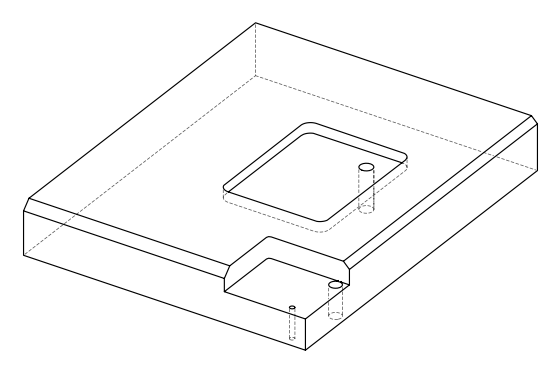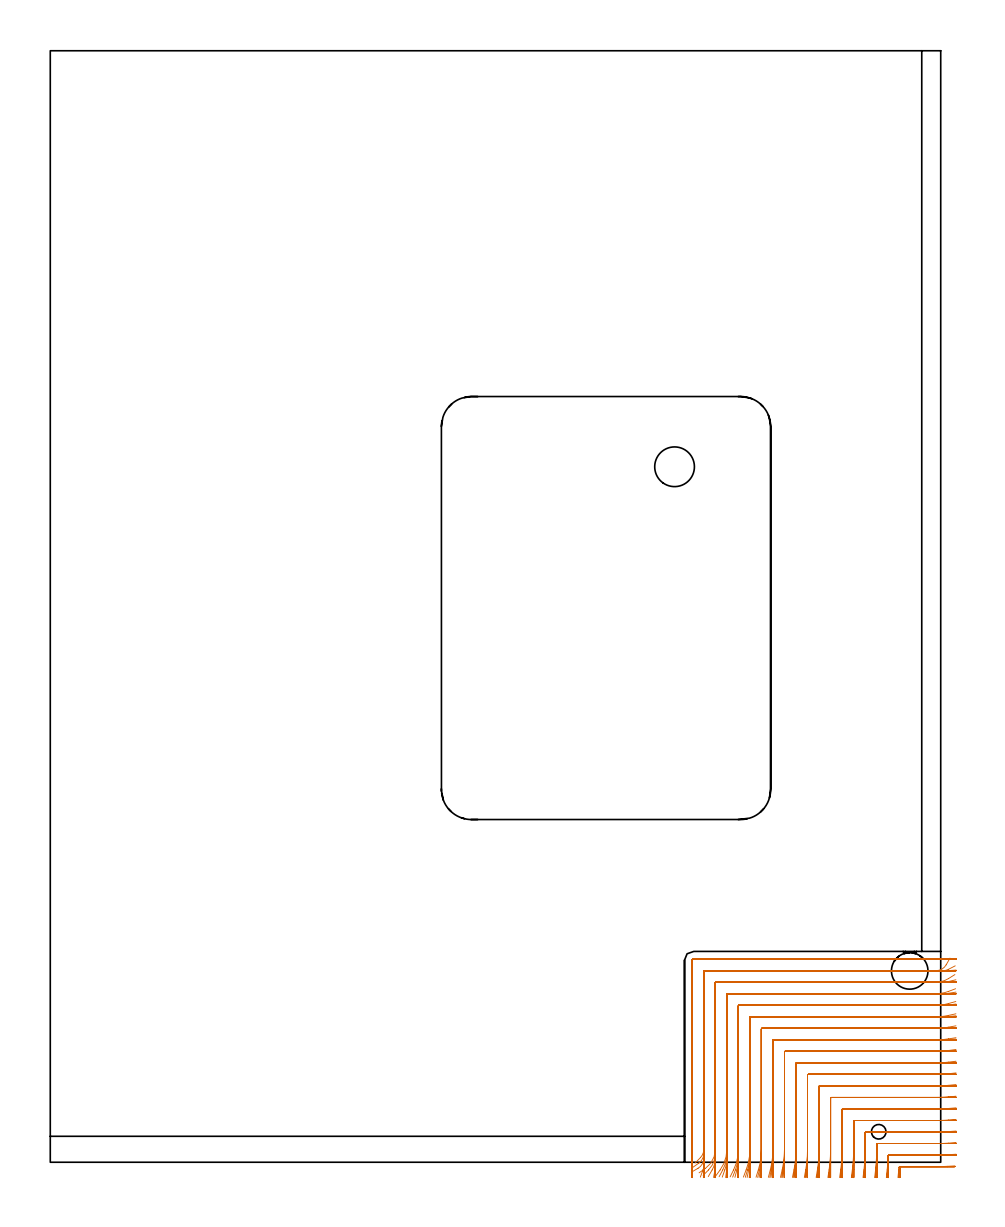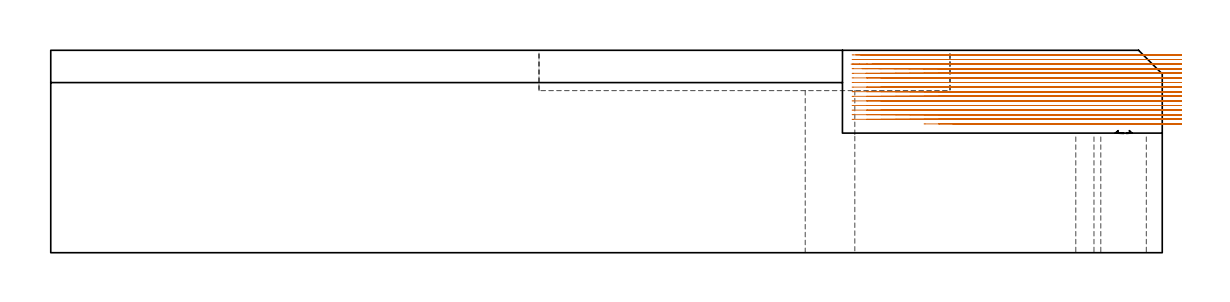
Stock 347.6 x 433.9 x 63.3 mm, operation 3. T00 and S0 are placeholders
(PLAN: 10 operations, 7 tool changes, 107.1 min)
(1 AREA_MILL | FG_CHAMFER_SURFACE | UGT0205_001 | 8.14 min | 12919 mm3)
(2 AREA_MILL_1 | FG_CHAMFER_SURFACE_1 | UGT0205_001 | 8.64 min | 9758 mm3)
(3 MILL_CORNER_NOTCH_RECTANGULAR | CORNER_NOTCH_RECTANGULAR | NXT0201_008 | Follow Part, ap 1.5, ae 75% | 81.61 min | 212689 mm3)
(4 MILL_RECTANGULAR_POCKET | POCKET_RECTANGULAR_STRAIGHT | UGT0201_105 | Follow Part, ap 5.5, ae 75% | 7.87 min | 265873 mm3)
(5 SPOT_DRILL | STEP1HOLE | NXT0321_9005460120000 | 0.04 min | 22 mm3)
(6 SPOT_DRILL_1 | STEP1HOLE_2 | NXT0321_9005460120000 | 0.03 min | 23 mm3)
(7 DRILL_THROUGH_HOLE_INTO_CENTER | STEP1HOLE | NXT0301_062 | 0.18 min | 2419 mm3)
(8 DRILL_TO_ENLARGE_THROUGH_HOLE | STEP1HOLE | NXT0301_105 | 0.18 min | 3541 mm3)
(9 INDEXABLE_INSERT_DRILL_THROUGH_HOLE_FROM_SOLID | STEP1HOLE_1 | NXT0302_002 | 0.22 min | 9555 mm3)
(10 DRILL_THROUGH_HOLE_INTO_CENTER_1 | STEP1HOLE_2 | NXT0301_028 | 0.17 min | 938 mm3)
(TOOL UGT0205_001 | Chamfer Mill 20 x 3 x 45 deg. | D20 FL50 Z2)
(TOOL NXT0201_008 | ENDMILL 6mm [2P460-0600-NA 1630] | D6 FL26 Z6)
(TOOL UGT0201_105 | End Mill 22 mm | D22 FL25 Z2)
(TOOL NXT0321_9005460120000 | NC Spot Drill, 142deg, 12mm, Carbide, Uncoated | D12 PA142 FL30 Z2)
(TOOL NXT0301_062 | Carbide Drill 9.1mm [860.1-0910-027A1-MM 2214] | D9.1 PA140 FL47 Z2)
(TOOL NXT0301_105 | Carbide Drill 14.25mm [860.1-1425-071A1-MM 2214] | D14.25 PA140 FL83 Z2)
(TOOL NXT0302_002 | Index. Insert Drill 15.5mm [880-D1550L20-05] | D15.5 PA176 FL78 Z2)
(TOOL NXT0301_028 | Carbide Drill 5.7mm [860.1-0570-046A1-MM 2214] | D5.7 PA140 FL70 Z2)
(OP 3 MILL_CORNER_NOTCH_RECTANGULAR, part 1 of 2)
G17 G21 G94 G90
T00 M6
G54
G17 G0 G90 X353.143 Y-1.424 S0 M3
G43 Z73.3 H1
Z61.861
G94 G1 X350.148 Y-1.584 F250.
G2 X345.82 Y-1.7 R81. F500.
G1 X331.595
G3 X331.301 Y-1.969 R0.3
G2 X331.206 Y-3. R81.
G1 X330.911 Y-5.985 F250.
G0 Z73.3
X353.594 Y3.137
Z61.861
G1 X350.6 Y2.949
G2 X345.82 Y2.8 R76.5 F500.
G1 X327.355
G3 X327.06 Y2.515 R0.3
G2 X326.683 Y-3. R76.5
G1 X326.37 Y-5.984 F250.
G0 Z73.3
X353.593 Y7.658
Z61.861
G1 X350.6 Y7.459
G2 X345.82 Y7.3 R72. F500.
G1 X322.895
G3 X322.6 Y7.005 R0.3
G1 Y4.979
G2 X322.156 Y-3. R72.
G1 X321.824 Y-5.982 F250.
G0 Z73.3
X353.592 Y12.182
Z61.861
G1 X350.6 Y11.969
G2 X345.82 Y11.8 R67.5 F500.
G1 X318.395
G3 X318.1 Y11.505 R0.3
G1 Y4.979
G2 X317.627 Y-3. R67.5
G1 X317.272 Y-5.979 F250.
G0 Z73.3
X353.591 Y16.709
Z61.861
G1 X350.6 Y16.482
G2 X345.82 Y16.3 R63. F500.
G1 X313.895
G3 X313.6 Y16.005 R0.3
G1 Y4.979
G2 X313.093 Y-3. R63.
G1 X312.713 Y-5.976 F250.
G0 Z73.3
X353.59 Y21.241
Z61.861
G1 X350.6 Y20.996
G2 X345.82 Y20.8 R58.5 F500.
G1 X309.396
G3 X309.1 Y20.504 R0.3
G1 Y4.979
G2 X308.553 Y-3. R58.5
G1 X308.144 Y-5.972 F250.
G0 Z73.3
X353.588 Y25.777
Z61.861
G1 X350.6 Y25.512
G2 X345.82 Y25.3 R54. F500.
G1 X304.896
G3 X304.6 Y25.004 R0.3
G1 Y4.979
G2 X304.007 Y-3. R54.
G1 X303.564 Y-5.967 F250.
G0 Z73.3
X353.586 Y30.321
Z61.861
G1 X350.6 Y30.031
G2 X345.82 Y29.8 R49.5 F500.
G1 X300.396
G3 X300.1 Y29.504 R0.3
G1 Y4.979
G2 X299.453 Y-3. R49.5
G1 X298.969 Y-5.961 F250.
G0 Z73.3
X353.583 Y34.873
Z61.861
G1 X350.6 Y34.555
G2 X345.82 Y34.3 R45. F500.
G1 X295.896
G3 X295.6 Y34.004 R0.3
G1 Y4.979
G2 X294.887 Y-3. R45.
G1 X294.355 Y-5.952 F250.
G0 Z73.3
X353.579 Y39.437
Z61.861
G1 X350.6 Y39.083
G2 X345.82 Y38.8 R40.5 F500.
G1 X291.396
G3 X291.1 Y38.504 R0.3
G1 Y4.979
G2 X290.306 Y-3. R40.5
G1 X289.715 Y-5.941 F250.
G0 Z73.3
X353.573 Y44.017
Z61.861
G1 X350.6 Y43.619
G2 X345.82 Y43.3 R36. F500.
G1 X286.896
G3 X286.6 Y43.004 R0.3
G1 Y4.979
G2 X285.705 Y-3. R36.
G1 X285.04 Y-5.925 F250.
G0 Z73.3
X353.565 Y48.62
Z61.861
G1 X350.6 Y48.165
G2 X345.82 Y47.8 R31.5 F500.
G1 X282.397
G3 X282.1 Y47.503 R0.3
G1 Y4.979
G2 X281.073 Y-3. R31.5
G1 X280.313 Y-5.902 F250.
G0 Z73.3
X353.553 Y53.257
Z61.861
G1 X350.6 Y52.726
G2 X345.82 Y52.3 R27. F500.
G1 X277.897
G3 X277.6 Y52.003 R0.3
G1 Y4.979
G2 X276.394 Y-3. R27.
G1 X275.507 Y-5.866 F250.
G0 Z73.3
X353.532 Y57.951
Z61.861
G1 X350.6 Y57.314
G2 X345.82 Y56.8 R22.5 F500.
G1 X273.397
G3 X273.1 Y56.503 R0.3
G1 Y4.979
G2 X271.638 Y-3. R22.5
G1 X270.574 Y-5.805 F250.
G0 Z73.3
X353.492 Y62.743
Z61.861
G1 X350.6 Y61.946
G2 X345.82 Y61.3 R18. F500.
G1 X268.897
G3 X268.6 Y61.003 R0.3
G1 Y4.979
G2 X266.735 Y-3. R18.
G1 X265.405 Y-5.689 F250.
G0 Z73.3
X353.406 Y67.737
Z61.861
G1 X350.6 Y66.674
G2 X345.82 Y65.8 R13.5 F500.
G1 X264.397
G3 X264.1 Y65.503 R0.3
G1 Y4.979
G2 X261.49 Y-3. R13.5
G1 X259.716 Y-5.42 F250.
G0 Z73.3
X353.142 Y73.267
Z61.861
G1 X350.6 Y71.674
G2 X345.82 Y70.3 R9. F500.
G1 X259.897
G3 X259.6 Y70.003 R0.3
G1 Y4.979
G2 X255.731 Y-2.415 R9.
G1 X253.266 Y-4.125 F250.
G0 Z73.3
X351.215 Y79.682
Z61.861
G1 X349.731 Y77.074
G2 X345.82 Y74.8 R4.5 F500.
G1 X255.397
G3 X255.1 Y74.503 R0.3
G1 Y4.979
G2 X253.829 Y1.845 R4.5
G1 X251.74 Y-0.308 F250.
G0 Z73.3
X348.82 Y79.3
Z61.861
G1 X345.82
X250.897 F500.
G3 X250.6 Y79.003 R0.3
G1 Y4.979
Y1.979 F250.
G0 Z73.3
X353.081 Y-1.628
Z60.422
G1 X350.082 Y-1.685
G2 X348.537 Y-1.7 R81. F500.
G1 X331.718
G3 X331.424 Y-1.975 R0.3
G2 X331.35 Y-3. R81.
G1 X331.115 Y-5.991 F250.
G0 Z73.3
X353.599 Y2.909
Z60.422
G1 X350.6 Y2.828
G2 X348.537 Y2.8 R76.5 F500.
G1 X327.39
G3 X327.095 Y2.508 R0.3
G2 X326.835 Y-3. R76.5
G1 X326.586 Y-5.99 F250.
G0 Z73.3
X353.599 Y7.416
Z60.422
G1 X350.6 Y7.33
G2 X348.537 Y7.3 R72. F500.
G1 X322.895
G3 X322.6 Y7.005 R0.3
G1 Y3.358
G2 X322.319 Y-3. R72.
G1 X322.054 Y-5.988 F250.
G0 Z73.3
X353.599 Y11.923
Z60.422
G1 X350.6 Y11.832
G2 X348.537 Y11.8 R67.5 F500.
G1 X318.395
G3 X318.1 Y11.505 R0.3
G1 Y3.358
G2 X317.8 Y-3. R67.5
G1 X317.517 Y-5.987 F250.
G0 Z73.3
X353.598 Y16.432
Z60.422
G1 X350.6 Y16.334
G2 X348.537 Y16.3 R63. F500.
G1 X313.895
G3 X313.6 Y16.005 R0.3
G1 Y3.358
G2 X313.278 Y-3. R63.
G1 X312.976 Y-5.985 F250.
G0 Z73.3
X353.598 Y20.942
Z60.422
G1 X350.6 Y20.836
G2 X348.537 Y20.8 R58.5 F500.
G1 X309.396
G3 X309.1 Y20.504 R0.3
G1 Y3.358
G2 X308.754 Y-3. R58.5
G1 X308.427 Y-5.982 F250.
G0 Z73.3
X353.598 Y25.454
Z60.422
G1 X350.6 Y25.339
G2 X348.537 Y25.3 R54. F500.
G1 X304.896
G3 X304.6 Y25.004 R0.3
G1 Y3.358
G2 X304.224 Y-3. R54.
G1 X303.871 Y-5.979 F250.
G0 Z73.3
X353.597 Y29.968
Z60.422
G1 X350.6 Y29.843
G2 X348.537 Y29.8 R49.5 F500.
G1 X300.396
G3 X300.1 Y29.504 R0.3
G1 Y3.358
G2 X299.69 Y-3. R49.5
G1 X299.305 Y-5.975 F250.
G0 Z73.3
X353.597 Y34.485
Z60.422
G1 X350.6 Y34.347
G2 X348.537 Y34.3 R45. F500.
G1 X295.896
G3 X295.6 Y34.004 R0.3
G1 Y3.358
G2 X295.149 Y-3. R45.
G1 X294.725 Y-5.97 F250.
G0 Z73.3
X353.596 Y39.005
Z60.422
G1 X350.6 Y38.853
G2 X348.537 Y38.8 R40.5 F500.
G1 X291.396
G3 X291.1 Y38.504 R0.3
G1 Y3.358
G2 X290.598 Y-3. R40.5
G1 X290.127 Y-5.963 F250.
G0 Z73.3
X353.595 Y43.531
Z60.422
G1 X350.6 Y43.359
G2 X348.537 Y43.3 R36. F500.
G1 X286.896
G3 X286.6 Y43.004 R0.3
G1 Y3.358
G2 X286.034 Y-3. R36.
G1 X285.504 Y-5.953 F250.
G0 Z73.3
X353.594 Y48.064
Z60.422
G1 X350.6 Y47.868
G2 X348.537 Y47.8 R31.5 F500.
G1 X282.397
G3 X282.1 Y47.503 R0.3
G1 Y3.358
G2 X281.452 Y-3. R31.5
G1 X280.846 Y-5.938 F250.
G0 Z73.3
X353.591 Y52.608
Z60.422
G1 X350.6 Y52.379
G2 X348.537 Y52.3 R27. F500.
G1 X277.897
G3 X277.6 Y52.003 R0.3
G1 Y3.358
G2 X276.841 Y-3. R27.
G1 X276.134 Y-5.916 F250.
G0 Z73.3
X353.587 Y57.17
Z60.422
G1 X350.6 Y56.895
G2 X348.537 Y56.8 R22.5 F500.
G1 X273.397
G3 X273.1 Y56.503 R0.3
G1 Y3.358
G2 X272.183 Y-3. R22.5
G1 X271.335 Y-5.878 F250.
G0 Z73.3
X353.58 Y61.762
Z60.422
G1 X350.6 Y61.419
G2 X348.537 Y61.3 R18. F500.
G1 X268.897
G3 X268.6 Y61.003 R0.3
G1 Y3.358
G2 X267.44 Y-3. R18.
G1 X266.38 Y-5.807 F250.
G0 Z73.3
X353.565 Y66.417
Z60.422
G1 X350.6 Y65.959
G2 X348.537 Y65.8 R13.5 F500.
G1 X264.397
G3 X264.1 Y65.503 R0.3
G1 Y3.358
G2 X262.509 Y-3. R13.5
G1 X261.097 Y-5.647 F250.
G0 Z73.3
X353.52 Y71.227
Z60.422
G1 X350.6 Y70.54
G2 X348.537 Y70.3 R9. F500.
G1 X259.897
G3 X259.6 Y70.003 R0.3
G1 Y3.358
G2 X256.97 Y-3. R9.
G1 X254.851 Y-5.123 F250.
G0 Z73.3
X353.266 Y76.676
Z60.422
G1 X350.6 Y75.301
G2 X348.537 Y74.8 R4.5 F500.
G1 X255.397
G3 X255.1 Y74.503 R0.3
G1 Y3.358
G2 X253.194 Y-0.32 R4.5
G1 X250.743 Y-2.049 F250.
G0 Z73.3
X351.537 Y79.3
Z60.422
G1 X348.537
X250.897 F500.
G3 X250.6 Y79.003 R0.3
G1 Y3.358
Y0.358 F250.
G0 Z73.3
X353.072 Y-1.7
Z58.983
G1 X350.072
X331.818 F500.
G3 X331.524 Y-1.982 R0.3
G2 X331.473 Y-3. R81.
G1 X331.305 Y-5.995 F250.
G0 Z73.3
X353.6 Y2.813
Z58.983
G1 X350.6 Y2.801
X350.287 Y2.8 F500.
X327.395
G3 X327.1 Y2.505 R0.3
G1 Y1.532
G2 X326.966 Y-3. R76.5
G1 X326.788 Y-5.995 F250.
G0 Z73.3
X353.6 Y7.314
Z58.983
G1 X350.6 Y7.301
X350.287 Y7.3 F500.
X322.895
G3 X322.6 Y7.005 R0.3
G1 Y1.532
G2 X322.457 Y-3. R72.
G1 X322.268 Y-5.994 F250.
G0 Z73.3
X353.6 Y11.815
Z58.983
G1 X350.6 Y11.801
X350.287 Y11.8 F500.
X318.395
G3 X318.1 Y11.505 R0.3
G1 Y1.532
G2 X317.948 Y-3. R67.5
G1 X317.746 Y-5.993 F250.
G0 Z73.3
X353.6 Y16.316
Z58.983
G1 X350.6 Y16.301
X350.287 Y16.3 F500.
X313.895
G3 X313.6 Y16.005 R0.3
G1 Y1.532
G2 X313.437 Y-3. R63.
G1 X313.221 Y-5.992 F250.
G0 Z73.3
X353.6 Y20.817
Z58.983
G1 X350.6 Y20.801
X350.287 Y20.8 F500.
X309.396
G3 X309.1 Y20.504 R0.3
G1 Y1.532
G2 X308.924 Y-3. R58.5
G1 X308.692 Y-5.991 F250.
G0 Z73.3
X353.6 Y25.318
Z58.983
G1 X350.6 Y25.301
X350.287 Y25.3 F500.
X304.896
G3 X304.6 Y25.004 R0.3
G1 Y1.532
G2 X304.409 Y-3. R54.
G1 X304.158 Y-5.989 F250.
G0 Z73.3
X353.6 Y29.82
Z58.983
G1 X350.6 Y29.801
X350.287 Y29.8 F500.
X300.396
G3 X300.1 Y29.504 R0.3
G1 Y1.532
G2 X299.892 Y-3. R49.5
G1 X299.617 Y-5.987 F250.
G0 Z73.3
X353.6 Y34.322
Z58.983
G1 X350.6 Y34.301
G2 X350.287 Y34.3 R45. F500.
G1 X295.896
G3 X295.6 Y34.004 R0.3
G1 Y1.532
G2 X295.371 Y-3. R45.
G1 X295.069 Y-5.985 F250.
G0 Z73.3
X353.6 Y38.824
Z58.983
G1 X350.6 Y38.801
G2 X350.287 Y38.8 R40.5 F500.
G1 X291.396
G3 X291.1 Y38.504 R0.3
G1 Y1.532
G2 X290.846 Y-3. R40.5
G1 X290.51 Y-5.981 F250.
G0 Z73.3
X353.6 Y43.327
Z58.983
G1 X350.6 Y43.301
G2 X350.287 Y43.3 R36. F500.
G1 X286.896
G3 X286.6 Y43.004 R0.3
G1 Y1.532
G2 X286.314 Y-3. R36.
G1 X285.936 Y-5.976 F250.
G0 Z73.3
X353.6 Y47.831
Z58.983
G1 X350.6 Y47.802
G2 X350.287 Y47.8 R31.5 F500.
G1 X282.397
G3 X282.1 Y47.503 R0.3
G1 Y1.532
G2 X281.772 Y-3. R31.5
G1 X281.341 Y-5.969 F250.
G0 Z73.3
X353.6 Y52.337
Z58.983
G1 X350.6 Y52.302
G2 X350.287 Y52.3 R27. F500.
G1 X277.897
G3 X277.6 Y52.003 R0.3
G1 Y1.532
G2 X277.217 Y-3. R27.
G1 X276.713 Y-5.957 F250.
G0 Z73.3
X353.6 Y56.844
Z58.983
G1 X350.6 Y56.802
G2 X350.287 Y56.8 R22.5 F500.
G1 X273.397
G3 X273.1 Y56.503 R0.3
G1 Y1.532
G2 X272.639 Y-3. R22.5
G1 X272.034 Y-5.939 F250.
G0 Z73.3
X353.6 Y61.355
Z58.983
G1 X350.6 Y61.303
G2 X350.287 Y61.3 R18. F500.
G1 X268.897
G3 X268.6 Y61.003 R0.3
G1 Y1.532
G2 X268.02 Y-3. R18.
G1 X267.265 Y-5.903 F250.
G0 Z73.3
X353.599 Y65.873
Z58.983
G1 X350.6 Y65.804
G2 X350.287 Y65.8 R13.5 F500.
G1 X264.397
G3 X264.1 Y65.503 R0.3
G1 Y1.532
G2 X263.316 Y-3. R13.5
G1 X262.309 Y-5.826 F250.
G0 Z73.3
X353.598 Y70.41
Z58.983
G1 X350.6 Y70.305
G2 X350.287 Y70.3 R9. F500.
G1 X259.897
G3 X259.6 Y70.003 R0.3
G1 Y1.532
G2 X258.375 Y-3. R9.
G1 X256.865 Y-5.592 F250.
G0 Z73.3
X353.593 Y75.02
Z58.983
G1 X350.6 Y74.811
G2 X350.287 Y74.8 R4.5 F500.
G1 X255.397
G3 X255.1 Y74.503 R0.3
G1 Y1.532
G2 X252.871 Y-2.353 R4.5
G1 X250.28 Y-3.866 F250.
G0 Z73.3
X353.287 Y79.3
Z58.983
G1 X350.287
X250.897 F500.
G3 X250.6 Y79.003 R0.3
G1 Y1.532
Y-1.468 F250.
G0 Z73.3
X353.072 Y-1.7
Z57.544
G1 X350.072
X331.893 F500.
G3 X331.598 Y-1.992 R0.3
G2 X331.585 Y-3. R81.
G1 X331.526 Y-5.999 F250.
G0 Z73.3
X353.6 Y2.8
Z57.544
G1 X350.6
X327.395 F500.
G3 X327.1 Y2.505 R0.3
G1 Y-1.421
G2 X327.084 Y-3. R76.5
G1 X327.022 Y-5.999 F250.
G0 Z73.3
X353.6 Y7.3
Z57.544
G1 X350.6
X322.895 F500.
G3 X322.6 Y7.005 R0.3
G1 Y-1.421
G2 X322.583 Y-3. R72.
G1 X322.517 Y-5.999 F250.
G0 Z73.3
X353.6 Y11.8
Z57.544
G1 X350.6
X318.395 F500.
G3 X318.1 Y11.505 R0.3
G1 Y-1.421
G2 X318.082 Y-3. R67.5
G1 X318.011 Y-5.999 F250.
G0 Z73.3
X353.6 Y16.3
Z57.544
G1 X350.6
X313.895 F500.
G3 X313.6 Y16.005 R0.3
G1 Y-1.421
G2 X313.58 Y-3. R63.
G1 X313.505 Y-5.999 F250.
G0 Z73.3
X353.6 Y20.8
Z57.544
G1 X350.6
X309.395 F500.
G3 X309.1 Y20.505 R0.3
G1 Y-1.421
G2 X309.079 Y-3. R58.5
G1 X308.998 Y-5.999 F250.
G0 Z73.3
X353.6 Y25.3
Z57.544
G1 X350.6
X304.896 F500.
G3 X304.6 Y25.004 R0.3
G1 Y-1.421
G2 X304.577 Y-3. R54.
G1 X304.489 Y-5.999 F250.
G0 Z73.3
X353.6 Y29.8
Z57.544
G1 X350.6
X300.396 F500.
G3 X300.1 Y29.504 R0.3
G1 Y-1.421
G2 X300.075 Y-3. R49.5
G1 X299.979 Y-5.998 F250.
G0 Z73.3
X353.6 Y34.3
Z57.544
G1 X350.6
X295.896 F500.
G3 X295.6 Y34.004 R0.3
G1 Y-1.421
G2 X295.572 Y-3. R45.
G1 X295.467 Y-5.998 F250.
G0 Z73.3
X353.6 Y38.8
Z57.544
G1 X350.6
X291.396 F500.
G3 X291.1 Y38.504 R0.3
G1 Y-1.421
G2 X291.069 Y-3. R40.5
G1 X290.952 Y-5.998 F250.
G0 Z73.3
X353.6 Y43.3
Z57.544
G1 X350.6
X286.896 F500.
G3 X286.6 Y43.004 R0.3
G1 Y-1.421
G2 X286.565 Y-3. R36.
G1 X286.434 Y-5.997 F250.
G0 Z73.3
X353.6 Y47.8
Z57.544
G1 X350.6
X282.396 F500.
G3 X282.1 Y47.504 R0.3
G1 Y-1.421
G2 X282.06 Y-3. R31.5
G1 X281.91 Y-5.996 F250.
G0 Z73.3
X353.6 Y52.3
Z57.544
G1 X350.6
X277.897 F500.
G3 X277.6 Y52.003 R0.3
G1 Y-1.421
G2 X277.554 Y-3. R27.
G1 X277.378 Y-5.995 F250.
G0 Z73.3
X353.6 Y56.8
Z57.544
G1 X350.6
X273.397 F500.
G3 X273.1 Y56.503 R0.3
G1 Y-1.421
G2 X273.044 Y-3. R22.5
G1 X272.834 Y-5.993 F250.
G0 Z73.3
X353.6 Y61.3
Z57.544
G1 X350.6
X268.897 F500.
G3 X268.6 Y61.003 R0.3
G1 Y-1.421
G2 X268.531 Y-3. R18.
G1 X268.267 Y-5.988 F250.
G0 Z73.3
X353.6 Y65.8
Z57.544
G1 X350.6
X264.397 F500.
G3 X264.1 Y65.503 R0.3
G1 Y-1.421
G2 X264.007 Y-3. R13.5
G1 X263.656 Y-5.979 F250.
G0 Z73.3
X353.6 Y70.3
Z57.544
G1 X350.6
X259.897 F500.
G3 X259.6 Y70.003 R0.3
G1 Y-1.421
G2 X259.46 Y-3. R9.
G1 X258.934 Y-5.953 F250.
G0 Z73.3
X353.6 Y74.8
Z57.544
G1 X350.6
X255.397 F500.
G3 X255.1 Y74.503 R0.3
G1 Y-1.421
G2 X254.814 Y-3. R4.5
G1 X253.761 Y-5.809 F250.
G0 Z73.3
X353.6 Y79.3
Z57.544
G1 X350.6
X250.897 F500.
G3 X250.6 Y79.003 R0.3
G1 Y-1.421
Y-4.421 F250.
G0 Z73.3
X353.072 Y-1.7
Z56.105
G1 X350.072
X331.895 F500.
G3 X331.6 Y-1.995 R0.3
G1 Y-2.777
Y-3.
X331.591 Y-6. F250.
G0 Z73.3
X353.6 Y2.8
Z56.105
G1 X350.6
X327.395 F500.
G3 X327.1 Y2.505 R0.3
G1 Y-2.777
Y-3.
X327.091 Y-6. F250.
G0 Z73.3
X353.6 Y7.3
Z56.105
G1 X350.6
X322.895 F500.
G3 X322.6 Y7.005 R0.3
G1 Y-2.777
Y-3.
X322.59 Y-6. F250.
G0 Z73.3
X353.6 Y11.8
Z56.105
G1 X350.6
X318.395 F500.
G3 X318.1 Y11.505 R0.3
G1 Y-2.777
Y-3.
X318.09 Y-6. F250.
G0 Z73.3
X353.6 Y16.3
Z56.105
G1 X350.6
X313.895 F500.
G3 X313.6 Y16.005 R0.3
G1 Y-2.777
Y-3.
X313.589 Y-6. F250.
G0 Z73.3
X353.6 Y20.8
Z56.105
G1 X350.6
X309.396 F500.
G3 X309.1 Y20.504 R0.3
G1 Y-2.777
Y-3.
X309.088 Y-6. F250.
G0 Z73.3
X353.6 Y25.3
Z56.105
G1 X350.6
X304.896 F500.
G3 X304.6 Y25.004 R0.3
G1 Y-2.777
Y-3.
X304.587 Y-6. F250.
G0 Z73.3
X353.6 Y29.8
Z56.105
G1 X350.6
X300.396 F500.
G3 X300.1 Y29.504 R0.3
G1 Y-2.777
X300.099 Y-3.
X300.086 Y-6. F250.
G0 Z73.3
X353.6 Y34.3
Z56.105
G1 X350.6
X295.896 F500.
G3 X295.6 Y34.004 R0.3
G1 Y-2.777
X295.599 Y-3.
X295.585 Y-6. F250.
G0 Z73.3
X353.6 Y38.8
Z56.105
G1 X350.6
X291.396 F500.
G3 X291.1 Y38.504 R0.3
G1 Y-2.777
X291.099 Y-3.
X291.083 Y-6. F250.
G0 Z73.3
X353.6 Y43.3
Z56.105
G1 X350.6
X286.896 F500.
G3 X286.6 Y43.004 R0.3
G1 Y-2.777
X286.599 Y-3.
X286.581 Y-6. F250.
G0 Z73.3
X353.6 Y47.8
Z56.105
G1 X350.6
X282.397 F500.
G3 X282.1 Y47.503 R0.3
G1 Y-2.777
X282.099 Y-3.
X282.078 Y-6. F250.
G0 Z73.3
X353.6 Y52.3
Z56.105
G1 X350.6
X277.897 F500.
G3 X277.6 Y52.003 R0.3
G1 Y-2.777
X277.599 Y-3.
X277.574 Y-6. F250.
G0 Z73.3
X353.6 Y56.8
Z56.105
G1 X350.6
X273.397 F500.
G3 X273.1 Y56.503 R0.3
G1 Y-2.777
G2 X273.099 Y-3. R22.5
G1 X273.069 Y-6. F250.
G0 Z73.3
X353.6 Y61.3
Z56.105
G1 X350.6
X268.897 F500.
G3 X268.6 Y61.003 R0.3
G1 Y-2.777
G2 X268.599 Y-3. R18.
G1 X268.561 Y-6. F250.
G0 Z73.3
X353.6 Y65.8
Z56.105
G1 X350.6
X264.397 F500.
G3 X264.1 Y65.503 R0.3
G1 Y-2.777
G2 X264.098 Y-3. R13.5
G1 X264.049 Y-6. F250.
G0 Z73.3
X353.6 Y70.3
Z56.105
G1 X350.6
X259.897 F500.
G3 X259.6 Y70.003 R0.3
G1 Y-2.777
G2 X259.597 Y-3. R9.
G1 X259.523 Y-5.999 F250.
G0 Z73.3
X353.6 Y74.8
Z56.105
G1 X350.6
X255.397 F500.
G3 X255.1 Y74.503 R0.3
G1 Y-2.777
G2 X255.094 Y-3. R4.5
G1 X254.946 Y-5.996 F250.
G0 Z73.3
X353.6 Y79.3
Z56.105
G1 X350.6
X250.897 F500.
G3 X250.6 Y79.003 R0.3
G1 Y-2.777
Y-5.777 F250.
G0 Z73.3
X353.072 Y-1.7
Z54.667
G1 X350.072
X331.895 F500.
G3 X331.6 Y-1.995 R0.3
G1 Y-3.
Y-6. F250.
G0 Z73.3
X353.6 Y2.8
Z54.667
G1 X350.6
X327.395 F500.
G3 X327.1 Y2.505 R0.3
G1 Y-3.
Y-6. F250.
G0 Z73.3
X353.6 Y7.3
Z54.667
G1 X350.6
X322.895 F500.
G3 X322.6 Y7.005 R0.3
G1 Y-3.
Y-6. F250.
G0 Z73.3
X353.6 Y11.8
Z54.667
G1 X350.6
X318.395 F500.
G3 X318.1 Y11.505 R0.3
G1 Y-3.
Y-6. F250.
G0 Z73.3
X353.6 Y16.3
Z54.667
G1 X350.6
X313.895 F500.
G3 X313.6 Y16.005 R0.3
G1 Y-3.
Y-6. F250.
G0 Z73.3
X353.6 Y20.8
Z54.667
G1 X350.6
X309.396 F500.
G3 X309.1 Y20.504 R0.3
G1 Y-3.
Y-6. F250.
G0 Z73.3
X353.6 Y25.3
Z54.667
G1 X350.6
X304.896 F500.
G3 X304.6 Y25.004 R0.3
G1 Y-3.
Y-6. F250.
G0 Z73.3
X353.6 Y29.8
Z54.667
G1 X350.6
X300.396 F500.
G3 X300.1 Y29.504 R0.3
G1 Y-3.
Y-6. F250.
G0 Z73.3
X353.6 Y34.3
Z54.667
G1 X350.6
X295.896 F500.
G3 X295.6 Y34.004 R0.3
G1 Y-3.
Y-6. F250.
G0 Z73.3
X353.6 Y38.8
Z54.667
G1 X350.6
X291.396 F500.
G3 X291.1 Y38.504 R0.3
G1 Y-3.
Y-6. F250.
G0 Z73.3
X353.6 Y43.3
Z54.667
G1 X350.6
X286.896 F500.
G3 X286.6 Y43.004 R0.3
G1 Y-3.
Y-6. F250.
G0 Z73.3
X353.6 Y47.8
Z54.667
G1 X350.6
X282.397 F500.
G3 X282.1 Y47.503 R0.3
G1 Y-3.
Y-6. F250.
G0 Z73.3
X353.6 Y52.3
Z54.667
G1 X350.6
X277.897 F500.
G3 X277.6 Y52.003 R0.3
G1 Y-3.
Y-6. F250.
G0 Z73.3
X353.6 Y56.8
Z54.667
G1 X350.6
X273.397 F500.
G3 X273.1 Y56.503 R0.3
G1 Y-3.
Y-6. F250.
G0 Z73.3
X353.6 Y61.3
Z54.667
G1 X350.6
X268.897 F500.
G3 X268.6 Y61.003 R0.3
G1 Y-3.
Y-6. F250.
G0 Z73.3
X353.6 Y65.8
Z54.667
G1 X350.6
X264.397 F500.
G3 X264.1 Y65.503 R0.3
G1 Y-3.
Y-6. F250.
G0 Z73.3
X353.6 Y70.3
Z54.667
G1 X350.6
X259.897 F500.
G3 X259.6 Y70.003 R0.3
G1 Y-3.
Y-6. F250.
G0 Z73.3
X353.6 Y74.8
Z54.667
G1 X350.6
X255.397 F500.
G3 X255.1 Y74.503 R0.3
G1 Y-3.
Y-6. F250.
G0 Z73.3
X353.6 Y79.3
Z54.667
G1 X350.6
X250.897 F500.
G3 X250.6 Y79.003 R0.3
G1 Y-3.
Y-6. F250.
G0 Z73.3
X353.072 Y-1.7
Z53.228
G1 X350.072
X331.895 F500.
G3 X331.6 Y-1.995 R0.3
G1 Y-3.
Y-6. F250.
G0 Z73.3
X353.6 Y2.8
Z53.228
G1 X350.6
X327.395 F500.
G3 X327.1 Y2.505 R0.3
G1 Y-3.
Y-6. F250.
G0 Z73.3
X353.6 Y7.3
Z53.228
G1 X350.6
X322.895 F500.
G3 X322.6 Y7.005 R0.3
G1 Y-3.
Y-6. F250.
G0 Z73.3
X353.6 Y11.8
Z53.228
G1 X350.6
X318.395 F500.
G3 X318.1 Y11.505 R0.3
G1 Y-3.
Y-6. F250.
G0 Z73.3
X353.6 Y16.3
Z53.228
G1 X350.6
X313.895 F500.
G3 X313.6 Y16.005 R0.3
G1 Y-3.
Y-6. F250.
G0 Z73.3
X353.6 Y20.8
Z53.228
G1 X350.6
X309.396 F500.
G3 X309.1 Y20.504 R0.3
G1 Y-3.
Y-6. F250.
G0 Z73.3
X353.6 Y25.3
Z53.228
G1 X350.6
X304.896 F500.
G3 X304.6 Y25.004 R0.3
G1 Y-3.
Y-6. F250.
G0 Z73.3
X353.6 Y29.8
Z53.228
G1 X350.6
X300.396 F500.
G3 X300.1 Y29.504 R0.3
G1 Y-3.
Y-6. F250.
G0 Z73.3
X353.6 Y34.3
Z53.228
G1 X350.6
X295.896 F500.
G3 X295.6 Y34.004 R0.3
G1 Y-3.
Y-6. F250.
G0 Z73.3
X353.6 Y38.8
Z53.228
G1 X350.6
X291.396 F500.
G3 X291.1 Y38.504 R0.3
G1 Y-3.
Y-6. F250.
G0 Z73.3
X353.6 Y43.3
Z53.228
G1 X350.6
X286.896 F500.
G3 X286.6 Y43.004 R0.3
G1 Y-3.
Y-6. F250.
G0 Z73.3
X353.6 Y47.8
Z53.228
G1 X350.6
X282.397 F500.
G3 X282.1 Y47.503 R0.3
G1 Y-3.
Y-6. F250.
G0 Z73.3
X353.6 Y52.3
Z53.228
G1 X350.6
X277.897 F500.
G3 X277.6 Y52.003 R0.3
G1 Y-3.
Y-6. F250.
G0 Z73.3
X353.6 Y56.8
Z53.228
G1 X350.6
X273.397 F500.
G3 X273.1 Y56.503 R0.3
G1 Y-3.
Y-6. F250.
G0 Z73.3
X353.6 Y61.3
Z53.228
G1 X350.6
X268.897 F500.
G3 X268.6 Y61.003 R0.3
G1 Y-3.
Y-6. F250.
G0 Z73.3
X353.6 Y65.8
Z53.228
G1 X350.6
X264.397 F500.
G3 X264.1 Y65.503 R0.3
G1 Y-3.
Y-6. F250.
G0 Z73.3
X353.6 Y70.3
Z53.228
G1 X350.6
X259.897 F500.
G3 X259.6 Y70.003 R0.3
G1 Y-3.
Y-6. F250.
G0 Z73.3
X353.6 Y74.8
Z53.228
G1 X350.6
X255.397 F500.
G3 X255.1 Y74.503 R0.3
G1 Y-3.
Y-6. F250.
G0 Z73.3
X353.6 Y79.3
Z53.228
G1 X350.6
X250.897 F500.
G3 X250.6 Y79.003 R0.3
G1 Y-3.
Y-6. F250.
G0 Z73.3
X353.072 Y-1.7
Z51.789
G1 X350.072
X331.895 F500.
G3 X331.6 Y-1.995 R0.3
G1 Y-3.
Y-6. F250.
G0 Z73.3
X353.6 Y2.8
Z51.789
G1 X350.6
X327.395 F500.
G3 X327.1 Y2.505 R0.3
G1 Y-3.
Y-6. F250.
G0 Z73.3
X353.6 Y7.3
Z51.789
G1 X350.6
X322.895 F500.
G3 X322.6 Y7.005 R0.3
G1 Y-3.
Y-6. F250.
G0 Z73.3
X353.6 Y11.8
Z51.789
G1 X350.6
X318.395 F500.
G3 X318.1 Y11.505 R0.3
G1 Y-3.
Y-6. F250.
G0 Z73.3
X353.6 Y16.3
Z51.789
G1 X350.6
X313.895 F500.
G3 X313.6 Y16.005 R0.3
G1 Y-3.
Y-6. F250.
G0 Z73.3
X353.6 Y20.8
Z51.789
G1 X350.6
X309.396 F500.
G3 X309.1 Y20.504 R0.3
G1 Y-3.
Y-6. F250.
G0 Z73.3
X353.6 Y25.3
Z51.789
G1 X350.6
X304.896 F500.
G3 X304.6 Y25.004 R0.3
G1 Y-3.
Y-6. F250.
G0 Z73.3
X353.6 Y29.8
Z51.789
G1 X350.6
X300.396 F500.
G3 X300.1 Y29.504 R0.3
G1 Y-3.
Y-6. F250.
G0 Z73.3
X353.6 Y34.3
Z51.789
G1 X350.6
X295.896 F500.
G3 X295.6 Y34.004 R0.3
G1 Y-3.
Y-6. F250.
G0 Z73.3
X353.6 Y38.8
Z51.789
G1 X350.6
X291.396 F500.
G3 X291.1 Y38.504 R0.3
G1 Y-3.
Y-6. F250.
G0 Z73.3
X353.6 Y43.3
Z51.789
G1 X350.6
X286.896 F500.
G3 X286.6 Y43.004 R0.3
G1 Y-3.
Y-6. F250.
G0 Z73.3
X353.6 Y47.8
Z51.789
G1 X350.6
X282.397 F500.
G3 X282.1 Y47.503 R0.3
G1 Y-3.
Y-6. F250.
G0 Z73.3
X353.6 Y52.3
Z51.789
G1 X350.6
X277.897 F500.
G3 X277.6 Y52.003 R0.3
G1 Y-3.
Y-6. F250.
G0 Z73.3
X353.6 Y56.8
Z51.789
G1 X350.6
X273.397 F500.
G3 X273.1 Y56.503 R0.3
G1 Y-3.
Y-6. F250.
G0 Z73.3
X353.6 Y61.3
Z51.789
G1 X350.6
X268.897 F500.
G3 X268.6 Y61.003 R0.3
G1 Y-3.
Y-6. F250.
G0 Z73.3
X353.6 Y65.8
Z51.789
G1 X350.6
X264.397 F500.
G3 X264.1 Y65.503 R0.3
G1 Y-3.
Y-6. F250.
G0 Z73.3
X353.6 Y70.3
Z51.789
G1 X350.6
X259.897 F500.
G3 X259.6 Y70.003 R0.3
G1 Y-3.
Y-6. F250.
G0 Z73.3
X353.6 Y74.8
Z51.789
G1 X350.6
X255.397 F500.
G3 X255.1 Y74.503 R0.3
G1 Y-3.
Y-6. F250.
G0 Z73.3
X353.6 Y79.3
Z51.789
G1 X350.6
X250.897 F500.
G3 X250.6 Y79.003 R0.3
G1 Y-3.
Y-6. F250.
G0 Z73.3
X353.072 Y-1.7
Z50.35
G1 X350.072
X331.895 F500.
G3 X331.6 Y-1.995 R0.3
G1 Y-3.
Y-6. F250.
G0 Z73.3
X353.6 Y2.8
Z50.35
G1 X350.6
X327.395 F500.
G3 X327.1 Y2.505 R0.3
G1 Y-3.
Y-6. F250.
G0 Z73.3
X353.6 Y7.3
Z50.35
G1 X350.6
X322.895 F500.
G3 X322.6 Y7.005 R0.3
G1 Y-3.
Y-6. F250.
G0 Z73.3
X353.6 Y11.8
Z50.35
G1 X350.6
X318.395 F500.
G3 X318.1 Y11.505 R0.3
G1 Y-3.
Y-6. F250.
G0 Z73.3
X353.6 Y16.3
Z50.35
G1 X350.6
X313.895 F500.
G3 X313.6 Y16.005 R0.3
G1 Y-3.
Y-6. F250.
G0 Z73.3
X353.6 Y20.8
Z50.35
G1 X350.6
X309.396 F500.
G3 X309.1 Y20.504 R0.3
G1 Y-3.
Y-6. F250.
G0 Z73.3
X353.6 Y25.3
Z50.35
G1 X350.6
X304.896 F500.
G3 X304.6 Y25.004 R0.3
G1 Y-3.
Y-6. F250.
G0 Z73.3
X353.6 Y29.8
Z50.35
G1 X350.6
X300.396 F500.
G3 X300.1 Y29.504 R0.3
G1 Y-3.
Y-6. F250.
G0 Z73.3
X353.6 Y34.3
Z50.35
G1 X350.6
X295.896 F500.
G3 X295.6 Y34.004 R0.3
G1 Y-3.
Y-6. F250.
G0 Z73.3
X353.6 Y38.8
Z50.35
G1 X350.6
X291.396 F500.
G3 X291.1 Y38.504 R0.3
G1 Y-3.
Y-6. F250.
G0 Z73.3
X353.6 Y43.3
Z50.35
G1 X350.6
X286.896 F500.
G3 X286.6 Y43.004 R0.3
G1 Y-3.
Y-6. F250.
G0 Z73.3
X353.6 Y47.8
Z50.35
G1 X350.6
X282.397 F500.
G3 X282.1 Y47.503 R0.3
G1 Y-3.
Y-6. F250.
G0 Z73.3
X353.6 Y52.3
Z50.35
G1 X350.6
X277.897 F500.
G3 X277.6 Y52.003 R0.3
G1 Y-3.
Y-6. F250.
G0 Z73.3
X353.6 Y56.8
Z50.35
G1 X350.6
X273.397 F500.
G3 X273.1 Y56.503 R0.3
G1 Y-3.
Y-6. F250.
G0 Z73.3
X353.6 Y61.3
Z50.35
G1 X350.6
X268.897 F500.
G3 X268.6 Y61.003 R0.3
G1 Y-3.
Y-6. F250.
G0 Z73.3
X353.6 Y65.8
Z50.35
G1 X350.6
X264.397 F500.
G3 X264.1 Y65.503 R0.3
G1 Y-3.
Y-6. F250.
G0 Z73.3
X353.6 Y70.3
Z50.35
G1 X350.6
X259.897 F500.
G3 X259.6 Y70.003 R0.3
G1 Y-3.
Y-6. F250.
G0 Z73.3
X353.6 Y74.8
Z50.35
G1 X350.6
X255.397 F500.
G3 X255.1 Y74.503 R0.3
G1 Y-3.
Y-6. F250.
G0 Z73.3
X353.6 Y79.3
Z50.35
G1 X350.6
X250.897 F500.
G3 X250.6 Y79.003 R0.3
G1 Y-3.
Y-6. F250.
G0 Z73.3
X353.072 Y-1.7
Z48.911
G1 X350.072
X331.895 F500.
G3 X331.6 Y-1.995 R0.3
G1 Y-3.
Y-6. F250.
G0 Z73.3
X353.6 Y2.8
Z48.911
G1 X350.6
X327.395 F500.
G3 X327.1 Y2.505 R0.3
G1 Y-3.
Y-6. F250.
G0 Z73.3
X353.6 Y7.3
Z48.911
G1 X350.6
X322.895 F500.
G3 X322.6 Y7.005 R0.3
G1 Y-3.
Y-6. F250.
G0 Z73.3
X353.6 Y11.8
Z48.911
G1 X350.6
X318.395 F500.
G3 X318.1 Y11.505 R0.3
G1 Y-3.
Y-6. F250.
G0 Z73.3
X353.6 Y16.3
Z48.911
G1 X350.6
X313.895 F500.
G3 X313.6 Y16.005 R0.3
G1 Y-3.
Y-6. F250.
G0 Z73.3
X353.6 Y20.8
Z48.911
G1 X350.6
X309.396 F500.
G3 X309.1 Y20.504 R0.3
G1 Y-3.
Y-6. F250.
G0 Z73.3
X353.6 Y25.3
Z48.911
G1 X350.6
X304.896 F500.
G3 X304.6 Y25.004 R0.3
G1 Y-3.
Y-6. F250.
G0 Z73.3
X353.6 Y29.8
Z48.911
G1 X350.6
X300.396 F500.
G3 X300.1 Y29.504 R0.3
G1 Y-3.
Y-6. F250.
G0 Z73.3
X353.6 Y34.3
Z48.911
G1 X350.6
X295.896 F500.
G3 X295.6 Y34.004 R0.3
G1 Y-3.
Y-6. F250.
G0 Z73.3
X353.6 Y38.8
Z48.911
G1 X350.6
X291.396 F500.
G3 X291.1 Y38.504 R0.3
G1 Y-3.
Y-6. F250.
G0 Z73.3
X353.6 Y43.3
Z48.911
G1 X350.6
X286.896 F500.
G3 X286.6 Y43.004 R0.3
G1 Y-3.
Y-6. F250.
G0 Z73.3
X353.6 Y47.8
Z48.911
G1 X350.6
X282.397 F500.
G3 X282.1 Y47.503 R0.3
G1 Y-3.
Y-6. F250.
G0 Z73.3
X353.6 Y52.3
Z48.911
G1 X350.6
X277.897 F500.
G3 X277.6 Y52.003 R0.3
G1 Y-3.
Y-6. F250.
G0 Z73.3
X353.6 Y56.8
Z48.911
G1 X350.6
X273.397 F500.
G3 X273.1 Y56.503 R0.3
G1 Y-3.
Y-6. F250.
G0 Z73.3
X353.6 Y61.3
Z48.911
G1 X350.6
X268.897 F500.
G3 X268.6 Y61.003 R0.3
G1 Y-3.
Y-6. F250.
G0 Z73.3
X353.6 Y65.8
Z48.911
G1 X350.6
X264.397 F500.
G3 X264.1 Y65.503 R0.3
G1 Y-3.
Y-6. F250.
G0 Z73.3
X353.6 Y70.3
Z48.911
G1 X350.6
X259.897 F500.
G3 X259.6 Y70.003 R0.3
G1 Y-3.
Y-6. F250.
G0 Z73.3
X353.6 Y74.8
Z48.911
G1 X350.6
X255.397 F500.
G3 X255.1 Y74.503 R0.3
G1 Y-3.
Y-6. F250.
G0 Z73.3
X353.6 Y79.3
Z48.911
G1 X350.6
X250.897 F500.
G3 X250.6 Y79.003 R0.3
G1 Y-3.
Y-6. F250.
G0 Z73.3
X353.072 Y-1.7
Z47.472
G1 X350.072
X331.895 F500.
G3 X331.6 Y-1.995 R0.3
G1 Y-3.
Y-6. F250.
G0 Z73.3
X353.6 Y2.8
Z47.472
G1 X350.6
X327.395 F500.
G3 X327.1 Y2.505 R0.3
G1 Y-3.
Y-6. F250.
G0 Z73.3
X353.6 Y7.3
Z47.472
G1 X350.6
X322.895 F500.
G3 X322.6 Y7.005 R0.3
G1 Y-3.
Y-6. F250.
G0 Z73.3
X353.6 Y11.8
Z47.472
G1 X350.6
X318.395 F500.
G3 X318.1 Y11.505 R0.3
G1 Y-3.
Y-6. F250.
G0 Z73.3
X353.6 Y16.3
Z47.472
G1 X350.6
X313.895 F500.
G3 X313.6 Y16.005 R0.3
G1 Y-3.
Y-6. F250.
G0 Z73.3
X353.6 Y20.8
Z47.472
G1 X350.6
X309.396 F500.
G3 X309.1 Y20.504 R0.3
G1 Y-3.
Y-6. F250.
G0 Z73.3
X353.6 Y25.3
Z47.472
G1 X350.6
X304.896 F500.
G3 X304.6 Y25.004 R0.3
G1 Y-3.
Y-6. F250.
G0 Z73.3
X353.6 Y29.8
Z47.472
G1 X350.6
X300.396 F500.
G3 X300.1 Y29.504 R0.3
G1 Y-3.
Y-6. F250.
G0 Z73.3
X353.6 Y34.3
Z47.472
G1 X350.6
X295.896 F500.
G3 X295.6 Y34.004 R0.3
G1 Y-3.
Y-6. F250.
G0 Z73.3
X353.6 Y38.8
Z47.472
G1 X350.6
X291.396 F500.
G3 X291.1 Y38.504 R0.3
G1 Y-3.
Y-6. F250.
G0 Z73.3
X353.6 Y43.3
Z47.472
G1 X350.6
X286.896 F500.
G3 X286.6 Y43.004 R0.3
G1 Y-3.
Y-6. F250.
G0 Z73.3
X353.6 Y47.8
Z47.472
G1 X350.6
X282.397 F500.
G3 X282.1 Y47.503 R0.3
G1 Y-3.
Y-6. F250.
G0 Z73.3
X353.6 Y52.3
Z47.472
G1 X350.6
X277.897 F500.
G3 X277.6 Y52.003 R0.3
G1 Y-3.
Y-6. F250.
G0 Z73.3
X353.6 Y56.8
Z47.472
G1 X350.6
X273.397 F500.
G3 X273.1 Y56.503 R0.3
G1 Y-3.
Y-6. F250.
G0 Z73.3
X353.6 Y61.3
Z47.472
G1 X350.6
X268.897 F500.
G3 X268.6 Y61.003 R0.3
G1 Y-3.
Y-6. F250.
G0 Z73.3
X353.6 Y65.8
Z47.472
G1 X350.6
X264.397 F500.
G3 X264.1 Y65.503 R0.3
G1 Y-3.
Y-6. F250.
G0 Z73.3
X353.6 Y70.3
Z47.472
G1 X350.6
X259.897 F500.
G3 X259.6 Y70.003 R0.3
G1 Y-3.
Y-6. F250.
G0 Z73.3
X353.6 Y74.8
Z47.472
G1 X350.6
X255.397 F500.
G3 X255.1 Y74.503 R0.3
G1 Y-3.
Y-6. F250.
G0 Z73.3
X353.6 Y79.3
Z47.472
G1 X350.6
X250.897 F500.
G3 X250.6 Y79.003 R0.3
G1 Y-3.
Y-6. F250.
G0 Z73.3
X353.072 Y-1.7
Z46.033
G1 X350.072
X331.895 F500.
G3 X331.6 Y-1.995 R0.3
G1 Y-3.
Y-6. F250.
G0 Z73.3
X353.6 Y2.8
Z46.033
G1 X350.6
X327.395 F500.
G3 X327.1 Y2.505 R0.3
G1 Y-3.
Y-6. F250.
G0 Z73.3
X353.6 Y7.3
Z46.033
G1 X350.6
X322.895 F500.
G3 X322.6 Y7.005 R0.3
G1 Y-3.
Y-6. F250.
G0 Z73.3
X353.6 Y11.8
Z46.033
G1 X350.6
X318.395 F500.
G3 X318.1 Y11.505 R0.3
G1 Y-3.
Y-6. F250.
G0 Z73.3
X353.6 Y16.3
Z46.033
G1 X350.6
X313.895 F500.
G3 X313.6 Y16.005 R0.3
G1 Y-3.
Y-6. F250.
G0 Z73.3
X353.6 Y20.8
Z46.033
G1 X350.6
X309.396 F500.
G3 X309.1 Y20.504 R0.3
G1 Y-3.
Y-6. F250.
G0 Z73.3
X353.6 Y25.3
Z46.033
G1 X350.6
X304.896 F500.
G3 X304.6 Y25.004 R0.3
G1 Y-3.
Y-6. F250.
G0 Z73.3
X353.6 Y29.8
Z46.033
G1 X350.6
X300.396 F500.
G3 X300.1 Y29.504 R0.3
G1 Y-3.
Y-6. F250.
G0 Z73.3
X353.6 Y34.3
Z46.033
G1 X350.6
X295.896 F500.
G3 X295.6 Y34.004 R0.3
G1 Y-3.
Y-6. F250.
G0 Z73.3
X353.6 Y38.8
Z46.033
G1 X350.6
X291.396 F500.
G3 X291.1 Y38.504 R0.3
G1 Y-3.
Y-6. F250.
G0 Z73.3
X353.6 Y43.3
Z46.033
G1 X350.6
X286.896 F500.
G3 X286.6 Y43.004 R0.3
G1 Y-3.
Y-6. F250.
G0 Z73.3
X353.6 Y47.8
Z46.033
G1 X350.6
X282.397 F500.
G3 X282.1 Y47.503 R0.3
G1 Y-3.
Y-6. F250.
G0 Z73.3
X353.6 Y52.3
Z46.033
G1 X350.6
X277.897 F500.
G3 X277.6 Y52.003 R0.3
G1 Y-3.
Y-6. F250.
G0 Z73.3
X353.6 Y56.8
Z46.033
G1 X350.6
X273.397 F500.
G3 X273.1 Y56.503 R0.3
G1 Y-3.
Y-6. F250.
G0 Z73.3
X353.6 Y61.3
Z46.033
G1 X350.6
X268.897 F500.
G3 X268.6 Y61.003 R0.3
G1 Y-3.
Y-6. F250.
G0 Z73.3
X353.6 Y65.8
Z46.033
G1 X350.6
X264.397 F500.
G3 X264.1 Y65.503 R0.3
G1 Y-3.
Y-6. F250.
G0 Z73.3
X353.6 Y70.3
Z46.033
G1 X350.6
X259.897 F500.
G3 X259.6 Y70.003 R0.3
G1 Y-3.
Y-6. F250.
G0 Z73.3
X353.6 Y74.8
Z46.033
G1 X350.6
X255.397 F500.
G3 X255.1 Y74.503 R0.3
G1 Y-3.
Y-6. F250.
G0 Z73.3
X353.6 Y79.3
Z46.033
G1 X350.6
X250.897 F500.
G3 X250.6 Y79.003 R0.3
G1 Y-3.
Y-6. F250.
G0 Z73.3
X353.072 Y-1.7
Z44.594
G1 X350.072
X331.895 F500.
G3 X331.6 Y-1.995 R0.3
G1 Y-3.
Y-6. F250.
G0 Z73.3
X353.6 Y2.8
Z44.594
G1 X350.6
X327.395 F500.
G3 X327.1 Y2.505 R0.3
G1 Y-3.
Y-6. F250.
G0 Z73.3
X353.6 Y7.3
Z44.594
G1 X350.6
X322.895 F500.
G3 X322.6 Y7.005 R0.3
G1 Y-3.
Y-6. F250.
G0 Z73.3
X353.6 Y11.8
Z44.594
G1 X350.6
X318.395 F500.
G3 X318.1 Y11.505 R0.3
G1 Y-3.
Y-6. F250.
G0 Z73.3
X353.6 Y16.3
Z44.594
G1 X350.6
X313.895 F500.
G3 X313.6 Y16.005 R0.3
G1 Y-3.
Y-6. F250.
G0 Z73.3
X353.6 Y20.8
Z44.594
G1 X350.6
X309.396 F500.
G3 X309.1 Y20.504 R0.3
G1 Y-3.
Y-6. F250.
G0 Z73.3
X353.6 Y25.3
Z44.594
G1 X350.6
X304.896 F500.
G3 X304.6 Y25.004 R0.3
G1 Y-3.
Y-6. F250.
G0 Z73.3
X353.6 Y29.8
Z44.594
G1 X350.6
X300.396 F500.
G3 X300.1 Y29.504 R0.3
G1 Y-3.
Y-6. F250.
G0 Z73.3
X353.6 Y34.3
Z44.594
G1 X350.6
X295.896 F500.
G3 X295.6 Y34.004 R0.3
G1 Y-3.
Y-6. F250.
G0 Z73.3
X353.6 Y38.8
Z44.594
G1 X350.6
X291.396 F500.
G3 X291.1 Y38.504 R0.3
G1 Y-3.
Y-6. F250.
G0 Z73.3
X353.6 Y43.3
Z44.594
G1 X350.6
X286.896 F500.
G3 X286.6 Y43.004 R0.3
G1 Y-3.
Y-6. F250.
G0 Z73.3
X353.6 Y47.8
Z44.594
G1 X350.6
X282.397 F500.
G3 X282.1 Y47.503 R0.3
G1 Y-3.
Y-6. F250.
G0 Z73.3
X353.6 Y52.3
Z44.594
G1 X350.6
X277.897 F500.
G3 X277.6 Y52.003 R0.3
G1 Y-3.
Y-6. F250.
G0 Z73.3
X353.6 Y56.8
Z44.594
G1 X350.6
X273.397 F500.
G3 X273.1 Y56.503 R0.3
G1 Y-3.
Y-6. F250.
G0 Z73.3
X353.6 Y61.3
Z44.594
G1 X350.6
X268.897 F500.
G3 X268.6 Y61.003 R0.3
G1 Y-3.
Y-6. F250.
G0 Z73.3
X353.6 Y65.8
Z44.594
G1 X350.6
X264.397 F500.
G3 X264.1 Y65.503 R0.3
G1 Y-3.
Y-6. F250.
G0 Z73.3
X353.6 Y70.3
Z44.594
G1 X350.6
X259.897 F500.
G3 X259.6 Y70.003 R0.3
G1 Y-3.
Y-6. F250.
G0 Z73.3
X353.6 Y74.8
Z44.594
G1 X350.6
X255.397 F500.
G3 X255.1 Y74.503 R0.3
G1 Y-3.
Y-6. F250.
G0 Z73.3
X353.6 Y79.3
Z44.594
G1 X350.6
X250.897 F500.
G3 X250.6 Y79.003 R0.3
G1 Y-3.
Y-6. F250.
G0 Z73.3
X353.072 Y-1.7
Z43.156
G1 X350.072
X331.895 F500.
G3 X331.6 Y-1.995 R0.3
G1 Y-3.
Y-6. F250.
G0 Z73.3
X353.6 Y2.8
Z43.156
G1 X350.6
X327.395 F500.
G3 X327.1 Y2.505 R0.3
G1 Y-3.
Y-6. F250.
G0 Z73.3
X353.6 Y7.3
Z43.156
G1 X350.6
X322.895 F500.
G3 X322.6 Y7.005 R0.3
G1 Y-3.
Y-6. F250.
G0 Z73.3
X353.6 Y11.8
Z43.156
G1 X350.6
X318.395 F500.
G3 X318.1 Y11.505 R0.3
G1 Y-3.
Y-6. F250.
G0 Z73.3
X353.6 Y16.3
Z43.156
G1 X350.6
X313.895 F500.
G3 X313.6 Y16.005 R0.3
G1 Y-3.
Y-6. F250.
G0 Z73.3
X353.6 Y20.8
Z43.156
G1 X350.6
X309.396 F500.
G3 X309.1 Y20.504 R0.3
G1 Y-3.
Y-6. F250.
G0 Z73.3
X353.6 Y25.3
Z43.156
G1 X350.6
X304.896 F500.
G3 X304.6 Y25.004 R0.3
G1 Y-3.
Y-6. F250.
G0 Z73.3
X353.6 Y29.8
Z43.156
G1 X350.6
X300.396 F500.
G3 X300.1 Y29.504 R0.3
G1 Y-3.
Y-6. F250.
G0 Z73.3
X353.6 Y34.3
Z43.156
G1 X350.6
X295.896 F500.
G3 X295.6 Y34.004 R0.3
G1 Y-3.
Y-6. F250.
G0 Z73.3
X353.6 Y38.8
Z43.156
G1 X350.6
X291.396 F500.
G3 X291.1 Y38.504 R0.3
G1 Y-3.
Y-6. F250.
G0 Z73.3
X353.6 Y43.3
Z43.156
G1 X350.6
X286.896 F500.
G3 X286.6 Y43.004 R0.3
G1 Y-3.
Y-6. F250.
G0 Z73.3
X353.6 Y47.8
Z43.156
G1 X350.6
X282.397 F500.
G3 X282.1 Y47.503 R0.3
G1 Y-3.
Y-6. F250.
G0 Z73.3
X353.6 Y52.3
Z43.156
G1 X350.6
X277.897 F500.
G3 X277.6 Y52.003 R0.3
G1 Y-3.
Y-6. F250.
G0 Z73.3
X353.6 Y56.8
Z43.156
G1 X350.6
X273.397 F500.
G3 X273.1 Y56.503 R0.3
G1 Y-3.
Y-6. F250.
G0 Z73.3
X353.6 Y61.3
Z43.156
G1 X350.6
X268.897 F500.
G3 X268.6 Y61.003 R0.3
G1 Y-3.
Y-6. F250.
G0 Z73.3
X353.6 Y65.8
Z43.156
G1 X350.6
X264.397 F500.
G3 X264.1 Y65.503 R0.3
G1 Y-3.
Y-6. F250.
G0 Z73.3
X353.6 Y70.3
Z43.156
G1 X350.6
X259.897 F500.
G3 X259.6 Y70.003 R0.3
G1 Y-3.
Y-6. F250.
G0 Z73.3
X353.6 Y74.8
Z43.156
G1 X350.6
X255.397 F500.
G3 X255.1 Y74.503 R0.3
G1 Y-3.
Y-6. F250.
G0 Z73.3
X353.6 Y79.3
Z43.156
G1 X350.6
X250.897 F500.
G3 X250.6 Y79.003 R0.3
G1 Y-3.
Y-6. F250.
G0 Z73.3
X353.072 Y-1.7
Z41.717
G1 X350.072
X331.895 F500.
G3 X331.6 Y-1.995 R0.3
G1 Y-3.
Y-6. F250.
G0 Z73.3
X353.6 Y2.8
Z41.717
G1 X350.6
X327.395 F500.
G3 X327.1 Y2.505 R0.3
G1 Y-3.
Y-6. F250.
G0 Z73.3
X353.6 Y7.3
Z41.717
G1 X350.6
X322.895 F500.
G3 X322.6 Y7.005 R0.3
G1 Y-3.
Y-6. F250.
G0 Z73.3
X353.6 Y11.8
Z41.717
G1 X350.6
X318.395 F500.
G3 X318.1 Y11.505 R0.3
G1 Y-3.
Y-6. F250.
G0 Z73.3
X353.6 Y16.3
Z41.717
G1 X350.6
X313.895 F500.
G3 X313.6 Y16.005 R0.3
G1 Y-3.
Y-6. F250.
G0 Z73.3
X353.6 Y20.8
Z41.717
G1 X350.6
X309.396 F500.
G3 X309.1 Y20.504 R0.3
G1 Y-3.
Y-6. F250.
G0 Z73.3
X353.6 Y25.3
Z41.717
G1 X350.6
X304.896 F500.
G3 X304.6 Y25.004 R0.3
G1 Y-3.
Y-6. F250.
G0 Z73.3
X353.6 Y29.8
Z41.717
G1 X350.6
X300.396 F500.
G3 X300.1 Y29.504 R0.3
G1 Y-3.
Y-6. F250.
G0 Z73.3
X353.6 Y34.3
Z41.717
G1 X350.6
X295.896 F500.
G3 X295.6 Y34.004 R0.3
G1 Y-3.
Y-6. F250.
G0 Z73.3
X353.6 Y38.8
Z41.717
G1 X350.6
X291.396 F500.
G3 X291.1 Y38.504 R0.3
G1 Y-3.
Y-6. F250.
G0 Z73.3
X353.6 Y43.3
Z41.717
G1 X350.6
X286.896 F500.
G3 X286.6 Y43.004 R0.3
G1 Y-3.
Y-6. F250.
G0 Z73.3
X353.6 Y47.8
Z41.717
G1 X350.6
X282.397 F500.
G3 X282.1 Y47.503 R0.3
G1 Y-3.
Y-6. F250.
G0 Z73.3
X353.6 Y52.3
Z41.717
G1 X350.6
X277.897 F500.
G3 X277.6 Y52.003 R0.3
G1 Y-3.
Y-6. F250.
G0 Z73.3
X353.6 Y56.8
Z41.717
G1 X350.6
X273.397 F500.
G3 X273.1 Y56.503 R0.3
G1 Y-3.
Y-6. F250.
G0 Z73.3
X353.6 Y61.3
Z41.717
G1 X350.6
X268.897 F500.
G3 X268.6 Y61.003 R0.3
G1 Y-3.
Y-6. F250.
G0 Z73.3
X353.6 Y65.8
Z41.717
G1 X350.6
X264.397 F500.
G3 X264.1 Y65.503 R0.3
G1 Y-3.
Y-6. F250.
G0 Z73.3
X353.6 Y70.3
Z41.717
G1 X350.6
X259.897 F500.
G3 X259.6 Y70.003 R0.3
G1 Y-3.
Y-6. F250.
G0 Z73.3
X353.6 Y74.8
Z41.717
G1 X350.6
X255.397 F500.
G3 X255.1 Y74.503 R0.3
G1 Y-3.
Y-6. F250.
G0 Z73.3
X353.6 Y79.3
Z41.717
G1 X350.6
X250.897 F500.
G3 X250.6 Y79.003 R0.3
G1 Y-3.
Y-6. F250.
G0 Z73.3
X353.072 Y-1.7
Z40.278
G1 X350.072
X331.895 F500.
G3 X331.6 Y-1.995 R0.3
G1 Y-3.
Y-6. F250.
G0 Z73.3
X353.6 Y2.8
Z40.278
G1 X350.6
X327.395 F500.
G3 X327.1 Y2.505 R0.3
G1 Y-3.
Y-6. F250.
G0 Z73.3
X353.6 Y7.3
Z40.278
G1 X350.6
X322.895 F500.
G3 X322.6 Y7.005 R0.3
G1 Y-3.
Y-6. F250.
G0 Z73.3
X353.6 Y11.8
Z40.278
G1 X350.6
X318.395 F500.
G3 X318.1 Y11.505 R0.3
G1 Y-3.
Y-6. F250.
G0 Z73.3
X353.6 Y16.3
Z40.278
G1 X350.6
X313.895 F500.
G3 X313.6 Y16.005 R0.3
G1 Y-3.
Y-6. F250.
G0 Z73.3
X353.6 Y20.8
Z40.278
G1 X350.6
X309.396 F500.
G3 X309.1 Y20.504 R0.3
G1 Y-3.
Y-6. F250.
G0 Z73.3
X353.6 Y25.3
Z40.278
G1 X350.6
X304.896 F500.
G3 X304.6 Y25.004 R0.3
G1 Y-3.
Y-6. F250.
G0 Z73.3
X353.6 Y29.8
Z40.278
G1 X350.6
X300.396 F500.
G3 X300.1 Y29.504 R0.3
G1 Y-3.
Y-6. F250.
G0 Z73.3
X353.6 Y34.3
Z40.278
G1 X350.6
X295.896 F500.
G3 X295.6 Y34.004 R0.3
G1 Y-3.
Y-6. F250.
G0 Z73.3
X353.6 Y38.8
Z40.278
G1 X350.6
X291.396 F500.
G3 X291.1 Y38.504 R0.3
G1 Y-3.
Y-6. F250.
G0 Z73.3
X353.6 Y43.3
Z40.278
G1 X350.6
X286.896 F500.
G3 X286.6 Y43.004 R0.3
G1 Y-3.
Y-6. F250.
G0 Z73.3
X353.6 Y47.8
Z40.278
G1 X350.6
X282.397 F500.
G3 X282.1 Y47.503 R0.3
G1 Y-3.
Y-6. F250.
G0 Z73.3
X353.6 Y52.3
Z40.278
G1 X350.6
X277.897 F500.
G3 X277.6 Y52.003 R0.3
G1 Y-3.
Y-6. F250.
G0 Z73.3
X353.6 Y56.8
Z40.278
G1 X350.6
X273.397 F500.
G3 X273.1 Y56.503 R0.3
G1 Y-3.
Y-6. F250.
